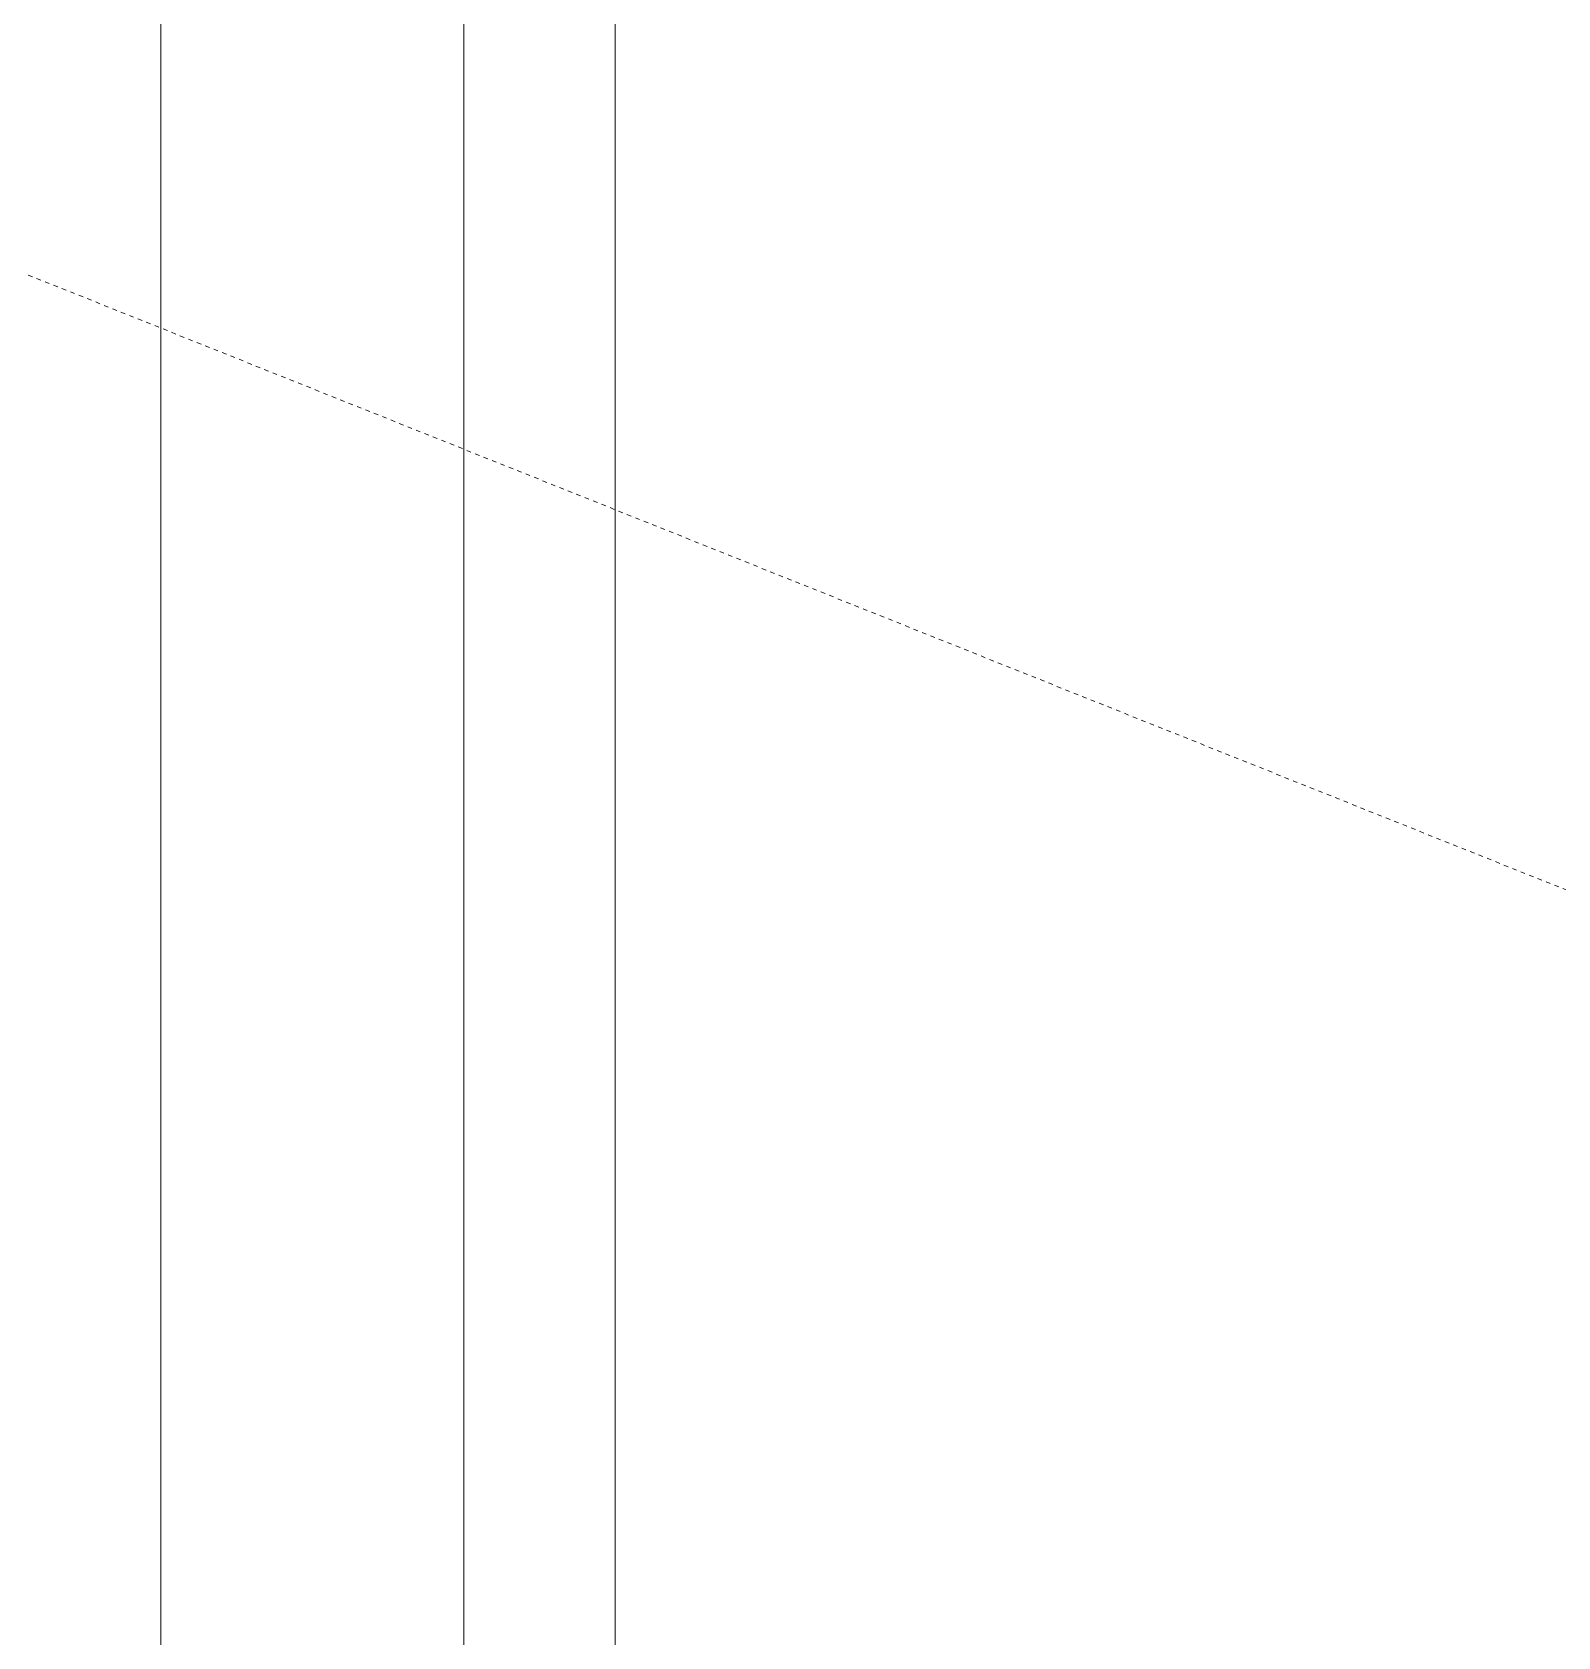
# Model space of a CAD drawing. Header units: millimetres. Extents: x 5356 to 209803, y -16346 to 109894.
# Drawn here: x 97947 to 98955, y 18711 to 19772 of the extents above; entities that cross this region are included whole.
import ezdxf

# ---------------------------------------------------------------- set-up
doc = ezdxf.new("R2010")
doc.units = ezdxf.units.MM
doc.linetypes.add('Dash', pattern=[6, 3, -3])
for name, color, linetype, lineweight in [('C-PRKG', 70, 'Continuous', 9), ('C-PRKG-HDLN', 70, 'Dash', 9), ('G-IMPT', 8, 'Continuous', 9), ('M-EQPM', 50, 'Continuous', 9)]:
    doc.layers.add(name, color=color, linetype=linetype, lineweight=lineweight)

# ---------------------------------------------------------------- blocks, each defined once
blk = doc.blocks.new('BAI XE PCCC - BAI XE PCCC-1477864-TKCS_MB ĐỊNH VỊ MỐC TỌA ĐỘ CÔNG TRÌNH')
at = {"layer": 'C-PRKG-HDLN'}
blk.add_line((15000, -6000), (0, 0), dxfattribs=at)
blk = doc.blocks.new('TKTC_NAP THAM BE XLNT_260130 - TKTC_XREF_260130_NAP THAM BE XLNT_dwg-3399784-TKCS_MB ĐỊNH VỊ MỐC TỌA ĐỘ CÔNG TRÌNH')
at = {"layer": 'G-IMPT', "flags": 128}
for points in [[(95277.4, 19938.2), (98277.4, 19938.2), (98277.4, 16938.6), (95277.4, 16938.6)], [(95477.4, 17140.2), (98077.4, 17140.2), (98077.4, 19738.2), (95477.4, 19738.2)], [(95577.4, 17240.2), (97977.4, 17240.2), (97977.4, 19638.2), (95577.4, 19638.2)]]:
    blk.add_lwpolyline(points, close=True, dxfattribs=at)
blk = doc.blocks.new('TKTC_NAP THAM BE XLNT_260130 - NẮP THĂM BỂ XLNT-2335565-TKCS_MB ĐỊNH VỊ MỐC TỌA ĐỘ CÔNG TRÌNH')
blk.add_blockref('TKTC_NAP THAM BE XLNT_260130 - TKTC_XREF_260130_NAP THAM BE XLNT_dwg-3399784-TKCS_MB ĐỊNH VỊ MỐC TỌA ĐỘ CÔNG TRÌNH', (-83427.6, -14087.9))

msp = doc.modelspace()

# ---------------------------------------------------------------- block references
at = {"layer": 'C-PRKG', "rotation": 180}
msp.add_blockref('BAI XE PCCC - BAI XE PCCC-1477864-TKCS_MB ĐỊNH VỊ MỐC TỌA ĐỘ CÔNG TRÌNH', (109752.6, 14888.2), dxfattribs=at)
at = {"layer": 'M-EQPM'}
msp.add_blockref('TKTC_NAP THAM BE XLNT_260130 - NẮP THĂM BỂ XLNT-2335565-TKCS_MB ĐỊNH VỊ MỐC TỌA ĐỘ CÔNG TRÌNH', (86182.6, 14936.6), dxfattribs=at)

doc.saveas('drawing.dxf')
